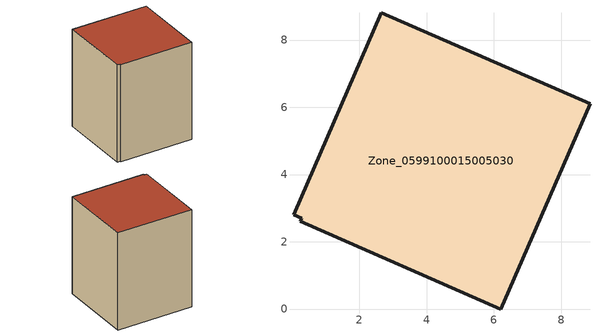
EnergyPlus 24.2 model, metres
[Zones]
Zone_0599100015005030
 floor ground (C_G): 0.24,2.6 0.29,2.71 0.04,2.81 2.66,8.8 8.86,6.1 6.2,0 z0.83
 wall outside (C_F): 6.2,0 8.86,6.1 2.66,8.8 0.04,2.81 0.29,2.71 0.24,2.6 6.2,0 z0.83:9.57
 roof outside (C_R): 0.29,2.71 0.24,2.6 6.2,0 8.86,6.1 2.66,8.8 0.04,2.81 z9.57
[BUILDING]
Pand.0599100015005030: North Axis=0; Terrain=City; Loads Convergence Tolerance Value=0.04; Temperature Convergence Tolerance Value=0.4; Solar Distribution=FullExterior; Maximum Number of Warmup Days=25; Minimum Number of Warmup Days=1
[Site:Location]
Rotterdam.The.Hague.AP_ZH_NLD Design_Conditions: Latitude=51.96; Longitude=4.45; Time Zone=1; Elevation=-4.5
[SITE:GROUNDTEMPERATURE:BUILDINGSURFACE]
18, 18, 18, 18, 18, 18, 18, 18, 18, 18, 18, 18
[MATERIAL] Thermal Absorptance=0.9; Solar Absorptance=0.7; Visible Absorptance=0.7
Name | Roughness | Thickness | Conductivity | Density | Specific Heat
G.TC.1946-1964 | MediumSmooth | 0.15 | 1 | 540 | 1210
F.TC.1946-1964 | Rough | 0.3 | 0.857143 | 1920 | 840
R.TC.1946-1964 | MediumRough | 0.2 | 0.235294 | 1500 | 1000
[CONSTRUCTION]
C_G: G.TC.1946-1964
C_F: F.TC.1946-1964
C_R: R.TC.1946-1964
[ZONE]
Zone_0599100015005030: Type=1; Multiplier=1; Ceiling Height=Autocalculate; Volume=Autocalculate; Floor Area=autocalculate; Part of Total Floor Area=Yes
[ZONEINFILTRATION:DESIGNFLOWRATE]
Infil_Zone_0599100015005030: Zone or ZoneList or Space or SpaceList=Zone_0599100015005030; Schedule=AlwaysOn; Design Flow Rate Calculation Method=Flow/Area; Flow Rate per Floor Area=0.003; Constant Term Coefficient=1; Temperature Term Coefficient=0; Velocity Term Coefficient=0; Velocity Squared Term Coefficient=0
[HVACTEMPLATE:ZONE:IDEALLOADSAIRSYSTEM]
Zone_0599100015005030: Maximum Heating Supply Air Temperature=50; Minimum Cooling Supply Air Temperature=13; Maximum Heating Supply Air Humidity Ratio=0.0156; Minimum Cooling Supply Air Humidity Ratio=0.0077; Heating Limit=NoLimit; Cooling Limit=NoLimit; Dehumidification Control Type=ConstantSensibleHeatRatio; Cooling Sensible Heat Ratio=0.7; Dehumidification Setpoint=60; Humidification Control Type=None; Humidification Setpoint=30; Outdoor Air Method=None; Outdoor Air Flow Rate per Person=0.00944; Outdoor Air Flow Rate per Zone Floor Area=0; Outdoor Air Flow Rate per Zone=0; Demand Controlled Ventilation Type=None; Outdoor Air Economizer Type=NoEconomizer; Heat Recovery Type=None; Sensible Heat Recovery Effectiveness=0.7; Latent Heat Recovery Effectiveness=0.65
[ZONECONTROL:THERMOSTAT]
ThermostatControl_Zone_0599100015005030: Zone or ZoneList=Zone_0599100015005030; Control Type Schedule=DualSetpointControlType; Control 1=Thermostat_Zone_0599100015005030; Temperature Difference Between Cutout And Setpoint=0
[THERMOSTATSETPOINT:DUALSETPOINT]
Thermostat_Zone_0599100015005030: Heating Setpoint Temperature Schedule=HeatingSetpoint_Zone_0599100015005030; Cooling Setpoint Temperature Schedule=CoolingSetpoint_Zone_0599100015005030
[SCHEDULE:COMPACT]
HeatingSetpoint_Zone_0599100015005030: Through: 12/31, For: AllDays, Until: 24:00, 21
CoolingSetpoint_Zone_0599100015005030: Through: 12/31, For: AllDays, Until: 24:00, 24
DualSetpointControlType: Through: 12/31, For: AllDays, Until: 24:00, 4
AlwaysOn: Through: 12/31, For: AllDays, Until: 24:00, 1
